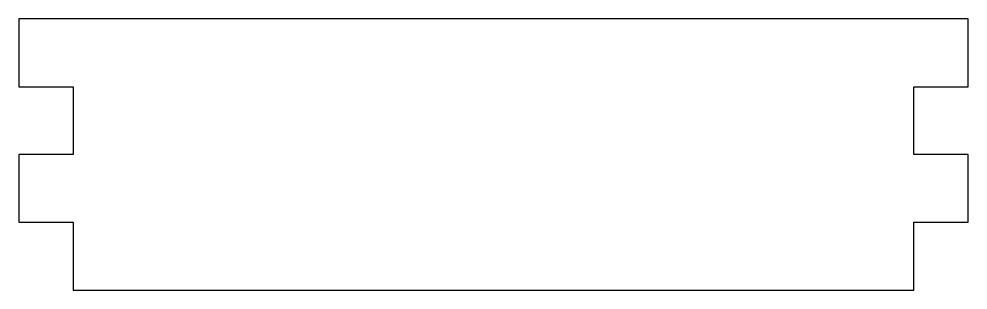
# Model space of a CAD drawing. Header units: millimetres. Extents: x -35 to 35, y -10 to 10.
import ezdxf

# ---------------------------------------------------------------- set-up
doc = ezdxf.new("R2010")
doc.units = ezdxf.units.MM

msp = doc.modelspace()

# ---------------------------------------------------------------- linework, layer by layer
msp.add_lwpolyline([(31, -5), (35, -5), (35, 0), (31, 0), (31, 5), (35, 5), (35, 10), (-35, 10), (-35, 5), (-31, 5), (-31, 0), (-35, 0), (-35, -5), (-31, -5), (-31, -10), (31, -10)], close=True)

doc.saveas('drawing.dxf')
